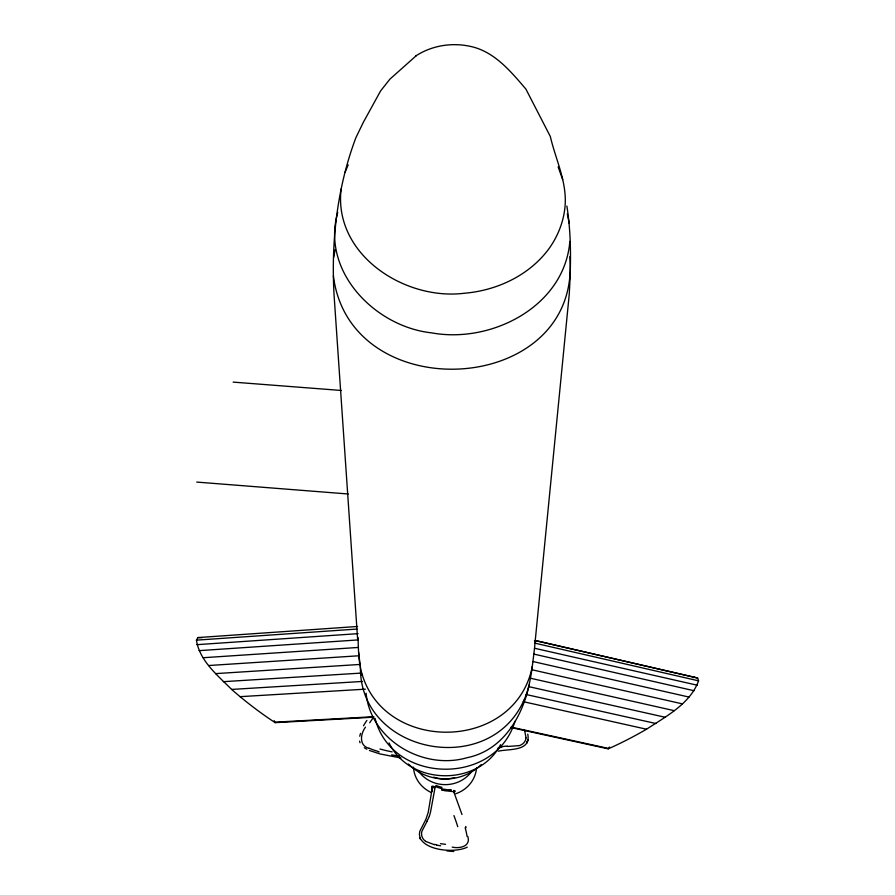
<?xml version="1.0" encoding="UTF-8"?>
<svg xmlns="http://www.w3.org/2000/svg" width="895" height="895" viewBox="0 0 895 895"><rect width="100%" height="100%" fill="white"/><g stroke="black" fill="none" stroke-linecap="round" stroke-linejoin="round"><path stroke-width="1.34" d="M535.367 639.276L569.22 294.589C570.965 265.121 571.513 235.273 566.871 206.029M360.428 667.077C359.331 751.957 484.564 778.012 521.964 704.354C530.041 689.172 531.529 671.809 533.733 655.017C534.237 650.206 535.042 645.384 534.975 640.529L697.641 678.03L698.57 680.838C690.146 703.85 665.958 716.425 646.526 729.224C634.096 736.406 621.354 743.051 608.208 748.846L511.09 727.59M357.687 640.093L334.081 295.249C331.016 241.997 337.001 187.86 355.874 137.729L363.336 122.324L380.61 90.91L389.907 79.152L416.253 55.691M608.208 748.846L609.517 747.034M526.025 737.916L524.548 729.984M498.258 751.196C508.975 748.645 531.272 751.755 527.77 734.146M341.14 188.923C333.208 254.504 404.518 300.72 464.259 293.258C496.993 290.562 529.56 275.313 549.183 248.407C558.111 235.855 563.895 221.031 565.103 205.637C566.96 181.629 555.582 159.321 550.313 136.465L525.902 89.097C510.665 71.309 494.286 51.317 470.11 46.327C451.539 42.289 431.524 45.6 415.582 56.072M441.973 790.207L442.398 788.998L451.058 790.229M534.505 648.249L697.362 685.234M569.846 241.393C564.521 306.537 491.254 343.926 431.513 332.839C375.083 326.742 320.835 271.364 337.739 212.417M373.741 717.186L275.145 722.657L274.161 720.643M429.443 815.994L430.473 812.201A81.993 77.854 4.4 0 0 430.987 809.639L435.194 786.806L432.732 786.112L431.726 786.425L431.714 791.862L432.005 789.591L428.246 812.224L425.964 819.216L419.811 831.287L419.386 834.375L420.37 839.062L419.878 837.675C426.199 851.179 455.678 853.024 467.235 847.185M333.734 257.301L335.133 249.604M697.641 678.03L534.639 640.35L534.494 640.921M532.357 666.361C514.894 754.228 377.489 754.105 360.092 666.238C358.571 656.773 358.28 647.152 358.056 637.576M529.169 685.089C521.83 717.824 502.475 750.491 466.977 757.741C423.145 770.461 370.586 740.042 366.077 693.189M359.712 736.238L360.551 733.385M514.949 721.359C495.472 786.66 391.652 784.602 375.072 718.338M527.949 739.852L526.73 743.118L527.804 740.266M345.168 172.097L348.2 164.859M524.336 699.767L523.295 701.669L646.526 729.224M365.507 727.12C360.428 733.755 358.761 745.647 369.076 748.354M275.145 722.657C259.886 712.61 245.353 701.479 231.637 689.43C217.63 675.401 199.54 660.823 196.43 640.149L197.884 637.576L201.946 637.71M427.172 821.084L421.869 831.365A11.545 11.042 2.3 0 0 421.579 833.323L421.679 835.303A9.655 9.163 8.4 0 0 425.584 841.311M500.551 744.662C478.568 786.862 409.653 785.922 389.068 742.928M371.783 717.566L372.589 716.503M454.033 790.397L453.698 791.639L461.988 814.528M497.754 748.254L501.659 747.191M693.088 677.627L694.632 677.235M197.884 637.576L357.586 626.478M196.43 640.149L356.982 629.062M196.844 644.668L358.056 633.649M199.115 650.643L358.078 639.925M203.154 657.724L358.369 647.443M208.725 665.522L359.007 655.766L360.249 665.757M215.583 673.622L360.07 664.437M223.347 681.677L361.446 673.074M231.637 689.43L362.52 681.442M240.061 696.668L365.373 689.172M275.212 722.175L373.797 716.705M507.353 746.475L519.134 745.647A11.311 10.561 5.2 0 0 521.002 744.92L522.691 743.879A9.465 8.782 -0.6 0 0 526.003 737.916M453.027 791.605L444.099 790.643M452.188 847.095C459.403 848.818 471.027 846.592 467.828 836.489M233.136 382.109L341.398 390.477M196.755 482.081L348.256 493.995M440.653 845.797L436.559 845.16M399.606 756.241L391.663 754.843M400.949 758.009L379.872 753.903L369.4 750.469M511.123 727.109L608.242 748.365M434.522 844.757L425.539 841.367M526.103 694.509L655.912 723.518M530.321 678.197L674.17 710.664M528.688 686.622L665.265 717.287M531.775 669.717L682.203 703.828M533.834 654.088L694.106 690.75M532.928 661.528L688.96 697.071M534.953 643.169L698.57 680.838M379.211 751.957L377.925 751.587M434.623 787.902L433.84 787.555M364.287 747.75L366.827 749.26M558.122 166.895L562.698 179.548M359.566 741.127L360.07 742.805M361.602 673.599L362.072 675.154M465.724 826.421L466.06 827.674M567.307 213.86L569.198 223.224M333.376 275.817C349.934 409.753 581.571 396.34 569.846 256.686M359.007 655.766L358.638 652.343M476.52 768.078A31.593 29.826 0.7 0 1 455.723 793.753M431.424 792.578A31.593 29.826 0.7 0 1 413.468 767.16M471.743 771.345A31.974 30.106 0.7 0 1 418.647 771.277M453.843 791.538A2.226 0.828 -19.8 0 1 454.224 792.545M453.933 815.58A160.574 114.269 53.8 0 1 457.748 826.712M465.154 827.741A70.772 56.419 47.6 0 1 467.078 836.445M453.821 851.492A67.159 32.612 11.8 0 1 446.862 850.899M445.553 844.321A84.924 27.823 9.6 0 1 440.474 843.661M436.615 844.768A53.163 40.241 13 0 1 434.59 844.377M429.365 815.971A32.522 30.542 -6.4 0 1 427.004 820.995M453.608 790.688A3.144 0.783 -12.2 0 1 454.201 791.862M432.688 788.115A1.824 0.638 32.8 0 1 432.408 787.197A1.824 0.638 32.8 0 1 433.784 787.488M451.091 789.782A28.394 3.3 9.2 0 1 449.402 789.647M442.018 787.343A28.26 13.783 23.8 0 1 435.809 785.418M443.931 790.229A28.338 13.503 23.3 0 1 441.861 789.793M441.649 788.551A28.528 14.387 24.1 0 1 435.362 786.56M392.155 751.889A152.407 147.205 33.7 0 1 379.961 749.014M377.981 751.352A68.456 67.751 66.9 0 1 369.132 748.22M363.482 725.789A66.801 57.258 -69.1 0 1 366.872 720.441M369.691 722.791A84.633 64.071 -65.7 0 1 372.7 718.472M501.569 746.81A32.298 30.855 3.8 0 1 507.331 746.094M481.141 764.632A50.008 46.876 0.7 0 1 408.422 764.006M454.638 777.598A34.256 32.209 0.7 0 1 433.661 777.162"/></g></svg>
